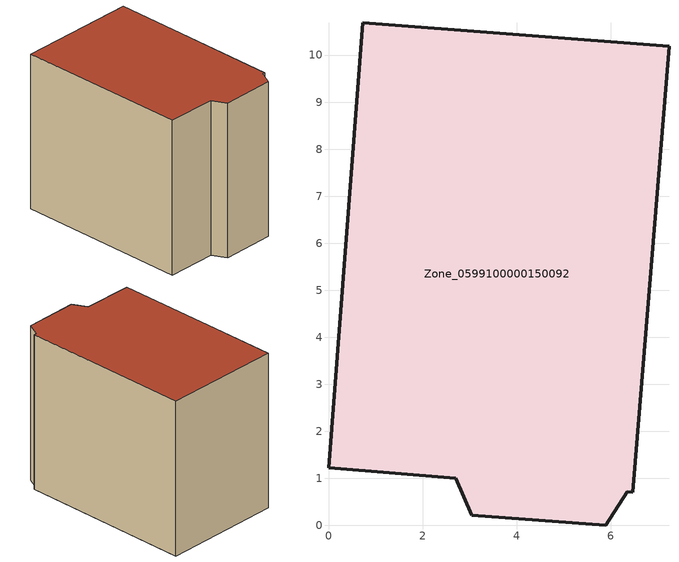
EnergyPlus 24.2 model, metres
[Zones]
Zone_0599100000150092
 floor ground (C_G): 2.7,1 0,1.23 0.73,10.69 7.24,10.19 6.47,0.71 6.35,0.72 5.9,0 3.04,0.22 z0
 wall outside (C_F): 5.9,0 6.35,0.72 6.47,0.71 7.24,10.19 0.73,10.69 0,1.23 2.7,1 3.04,0.22 5.9,0 z0:8.62
 roof outside (C_R): 7.24,10.19 0.73,10.69 0,1.23 2.7,1 3.04,0.22 5.9,0 6.35,0.72 6.47,0.71 z8.62
[BUILDING]
Pand.0599100000150092: North Axis=0; Terrain=City; Loads Convergence Tolerance Value=0.04; Temperature Convergence Tolerance Value=0.4; Solar Distribution=FullExterior; Maximum Number of Warmup Days=25; Minimum Number of Warmup Days=1
[Site:Location]
Rotterdam.The.Hague.AP_ZH_NLD Design_Conditions: Latitude=51.96; Longitude=4.45; Time Zone=1; Elevation=-4.5
[SITE:GROUNDTEMPERATURE:BUILDINGSURFACE]
18, 18, 18, 18, 18, 18, 18, 18, 18, 18, 18, 18
[MATERIAL] Thermal Absorptance=0.9; Solar Absorptance=0.7; Visible Absorptance=0.7
Name | Roughness | Thickness | Conductivity | Density | Specific Heat
G.TI.1946-1964 | MediumSmooth | 0.15 | 1 | 540 | 1210
F.TI.1946-1964 | Rough | 0.3 | 0.857143 | 1920 | 840
R.TI.1946-1964 | MediumRough | 0.2 | 0.277778 | 1500 | 1000
[CONSTRUCTION]
C_G: G.TI.1946-1964
C_F: F.TI.1946-1964
C_R: R.TI.1946-1964
[ZONE]
Zone_0599100000150092: Type=1; Multiplier=1; Ceiling Height=Autocalculate; Volume=Autocalculate; Floor Area=autocalculate; Part of Total Floor Area=Yes
[ZONEINFILTRATION:DESIGNFLOWRATE]
Infil_Zone_0599100000150092: Zone or ZoneList or Space or SpaceList=Zone_0599100000150092; Schedule=AlwaysOn; Design Flow Rate Calculation Method=Flow/Area; Flow Rate per Floor Area=0.003; Constant Term Coefficient=1; Temperature Term Coefficient=0; Velocity Term Coefficient=0; Velocity Squared Term Coefficient=0
[HVACTEMPLATE:ZONE:IDEALLOADSAIRSYSTEM]
Zone_0599100000150092: Maximum Heating Supply Air Temperature=50; Minimum Cooling Supply Air Temperature=13; Maximum Heating Supply Air Humidity Ratio=0.0156; Minimum Cooling Supply Air Humidity Ratio=0.0077; Heating Limit=NoLimit; Cooling Limit=NoLimit; Dehumidification Control Type=ConstantSensibleHeatRatio; Cooling Sensible Heat Ratio=0.7; Dehumidification Setpoint=60; Humidification Control Type=None; Humidification Setpoint=30; Outdoor Air Method=None; Outdoor Air Flow Rate per Person=0.00944; Outdoor Air Flow Rate per Zone Floor Area=0; Outdoor Air Flow Rate per Zone=0; Demand Controlled Ventilation Type=None; Outdoor Air Economizer Type=NoEconomizer; Heat Recovery Type=None; Sensible Heat Recovery Effectiveness=0.7; Latent Heat Recovery Effectiveness=0.65
[ZONECONTROL:THERMOSTAT]
ThermostatControl_Zone_0599100000150092: Zone or ZoneList=Zone_0599100000150092; Control Type Schedule=DualSetpointControlType; Control 1=Thermostat_Zone_0599100000150092; Temperature Difference Between Cutout And Setpoint=0
[THERMOSTATSETPOINT:DUALSETPOINT]
Thermostat_Zone_0599100000150092: Heating Setpoint Temperature Schedule=HeatingSetpoint_Zone_0599100000150092; Cooling Setpoint Temperature Schedule=CoolingSetpoint_Zone_0599100000150092
[SCHEDULE:COMPACT]
HeatingSetpoint_Zone_0599100000150092: Through: 12/31, For: AllDays, Until: 24:00, 21
CoolingSetpoint_Zone_0599100000150092: Through: 12/31, For: AllDays, Until: 24:00, 24
DualSetpointControlType: Through: 12/31, For: AllDays, Until: 24:00, 4
AlwaysOn: Through: 12/31, For: AllDays, Until: 24:00, 1
